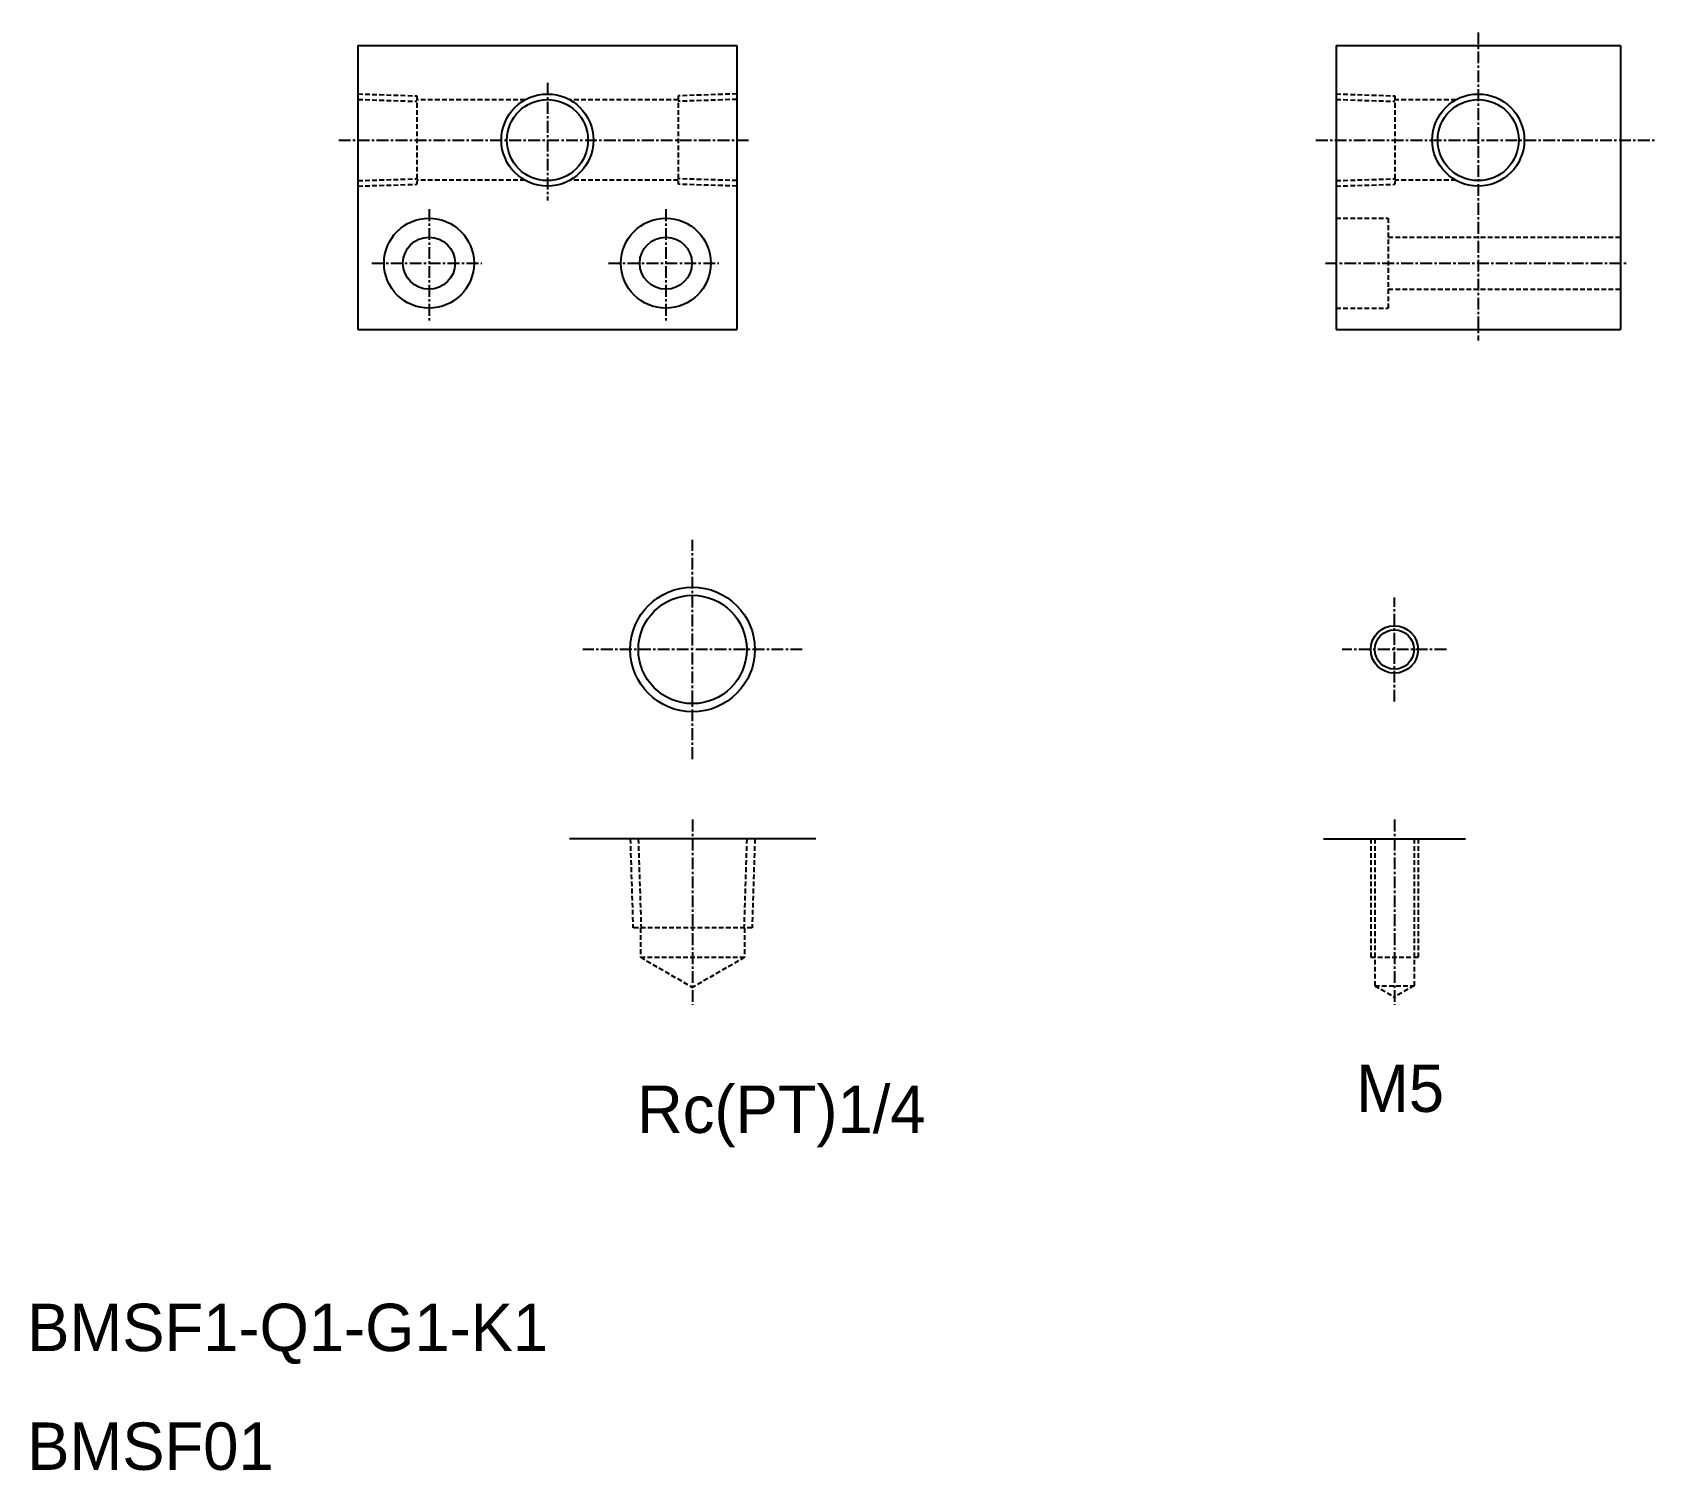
# Model space of a CAD drawing. Extents: x 809 to 980, y 318 to 470.
import ezdxf
from ezdxf.enums import TextEntityAlignment as Align

# ---------------------------------------------------------------- set-up
doc = ezdxf.new("R2010")
doc.units = 0
doc.linetypes.add('CENTER', pattern=[2, 1.25, -0.25, 0.25, -0.25])
doc.linetypes.add('DASHED', pattern=[0.75, 0.5, -0.25])
doc.layers.get('0').update_dxf_attribs({"linetype": 'CONTINUOUS'})
doc.layers.add('CENTER', color=1, linetype='CENTER')

msp = doc.modelspace()

# ---------------------------------------------------------------- linework, layer by layer
at = {"color": 7, "linetype": 'CONTINUOUS'}
for p, q in [((843.53, 468.57), (883.53, 468.57)), ((843.53, 468.57), (843.53, 438.57)), ((883.53, 468.57), (883.53, 438.57)), ((946.79, 468.57), (976.79, 468.57)), ((946.79, 468.57), (946.79, 438.57)), ((976.79, 468.57), (976.79, 438.57)), ((843.53, 438.57), (883.53, 438.57)), ((946.79, 438.57), (976.79, 438.57)), ((891.85, 384.79), (865.85, 384.79)), ((945.44, 384.79), (960.44, 384.79))]:
    msp.add_line(p, q, dxfattribs=at)
at = {"color": 3, "linetype": 'DASHED'}
for p, q in [((843.53, 463.44), (849.73, 463.24)), ((843.53, 462.86), (849.73, 462.66)), ((849.73, 463.24), (849.73, 453.9)), ((861.16, 462.82), (849.73, 462.82)), ((877.33, 462.82), (865.9, 462.82)), ((883.53, 463.44), (877.33, 463.24)), ((877.33, 463.24), (877.33, 453.9)), ((883.53, 462.86), (877.33, 462.66)), ((946.79, 463.44), (952.99, 463.24)), ((946.79, 462.86), (952.99, 462.66)), ((952.99, 463.24), (952.99, 453.9)), ((959.42, 462.82), (952.99, 462.82)), ((843.53, 454.29), (849.73, 454.48)), ((843.53, 453.71), (849.73, 453.9)), ((861.16, 454.32), (849.73, 454.32)), ((877.33, 454.32), (865.9, 454.32)), ((883.53, 454.29), (877.33, 454.48)), ((883.53, 453.71), (877.33, 453.9)), ((946.79, 454.29), (952.99, 454.48)), ((946.79, 453.71), (952.99, 453.9)), ((959.42, 454.32), (952.99, 454.32)), ((946.79, 450.32), (952.29, 450.32)), ((952.29, 450.32), (952.29, 440.82)), ((952.29, 448.32), (976.79, 448.32)), ((952.29, 442.82), (976.79, 442.82)), ((946.79, 440.82), (952.29, 440.82)), ((872.27, 384.79), (872.56, 375.39)), ((873.12, 384.79), (873.42, 375.39)), ((884.57, 384.79), (884.28, 375.39)), ((885.43, 384.79), (885.13, 375.39)), ((950.44, 384.79), (950.44, 372.29)), ((950.87, 384.79), (950.87, 369.29)), ((955.01, 384.79), (955.01, 369.29)), ((955.44, 384.79), (955.44, 372.29)), ((885.13, 375.39), (872.56, 375.39)), ((873.35, 375.39), (873.35, 372.29)), ((884.35, 375.39), (884.35, 372.29)), ((873.35, 372.29), (884.35, 372.29)), ((873.35, 372.29), (878.85, 369.12)), ((884.35, 372.29), (878.85, 369.12)), ((950.44, 372.29), (955.44, 372.29)), ((950.87, 369.29), (955.01, 369.29)), ((950.87, 369.29), (952.94, 368.1)), ((955.01, 369.29), (952.94, 368.1))]:
    msp.add_line(p, q, dxfattribs=at)
for p, q in [((946.79, 461.07), (946.79, 461.07)), ((946.79, 453.57), (946.79, 453.57))]:
    msp.add_line(p, q)
at = {"color": 3, "linetype": 'CONTINUOUS'}
for centre, radius in [((863.53, 458.57), 4.86), ((961.79, 458.57), 4.86), ((878.85, 404.79), 6.58), ((952.94, 404.79), 2.5)]:
    msp.add_circle(centre, radius, dxfattribs=at)
at = {"color": 7, "linetype": 'CONTINUOUS'}
for centre, radius in [((863.53, 458.57), 4.28), ((961.79, 458.57), 4.28), ((851.03, 445.57), 4.75), ((876.03, 445.57), 4.75), ((851.03, 445.57), 2.75), ((876.03, 445.57), 2.75), ((878.85, 404.79), 5.72), ((952.94, 404.79), 2.07)]:
    msp.add_circle(centre, radius, dxfattribs=at)
at = {"layer": 'CENTER', "color": 1, "linetype": 'CENTER'}
for p, q in [((961.79, 469.93), (961.79, 437.41)), ((863.53, 464.6), (863.53, 452.18)), ((841.5, 458.57), (884.81, 458.57)), ((944.65, 458.57), (980.4, 458.57)), ((851.03, 451.27), (851.03, 439.34)), ((876.03, 451.27), (876.03, 439.34)), ((844.99, 445.57), (856.61, 445.57)), ((869.99, 445.57), (881.61, 445.57)), ((945.66, 445.57), (977.55, 445.57)), ((878.85, 393.22), (878.85, 416.37)), ((952.94, 399.29), (952.94, 410.29)), ((890.43, 404.79), (867.27, 404.79)), ((958.44, 404.79), (947.44, 404.79)), ((878.85, 386.83), (878.85, 367.29)), ((952.94, 386.83), (952.94, 367.29))]:
    msp.add_line(p, q, dxfattribs=at)

# ---------------------------------------------------------------- texts
at = {"color": 7, "linetype": 'CONTINUOUS'}
for s, p in [('M5', (958.18, 358.47)), ('Rc(PT)1/4', (903.45, 356.25))]:
    msp.add_text(s, height=5, dxfattribs=at).set_placement(p, align=Align.MIDDLE_RIGHT)
for s, p in [('BMSF1-Q1-G1-K1', (808.62, 330.72)), ('BMSF01', (808.62, 318.18))]:
    msp.add_text(s, height=5, dxfattribs=at).set_placement(p)

doc.saveas('drawing.dxf')
